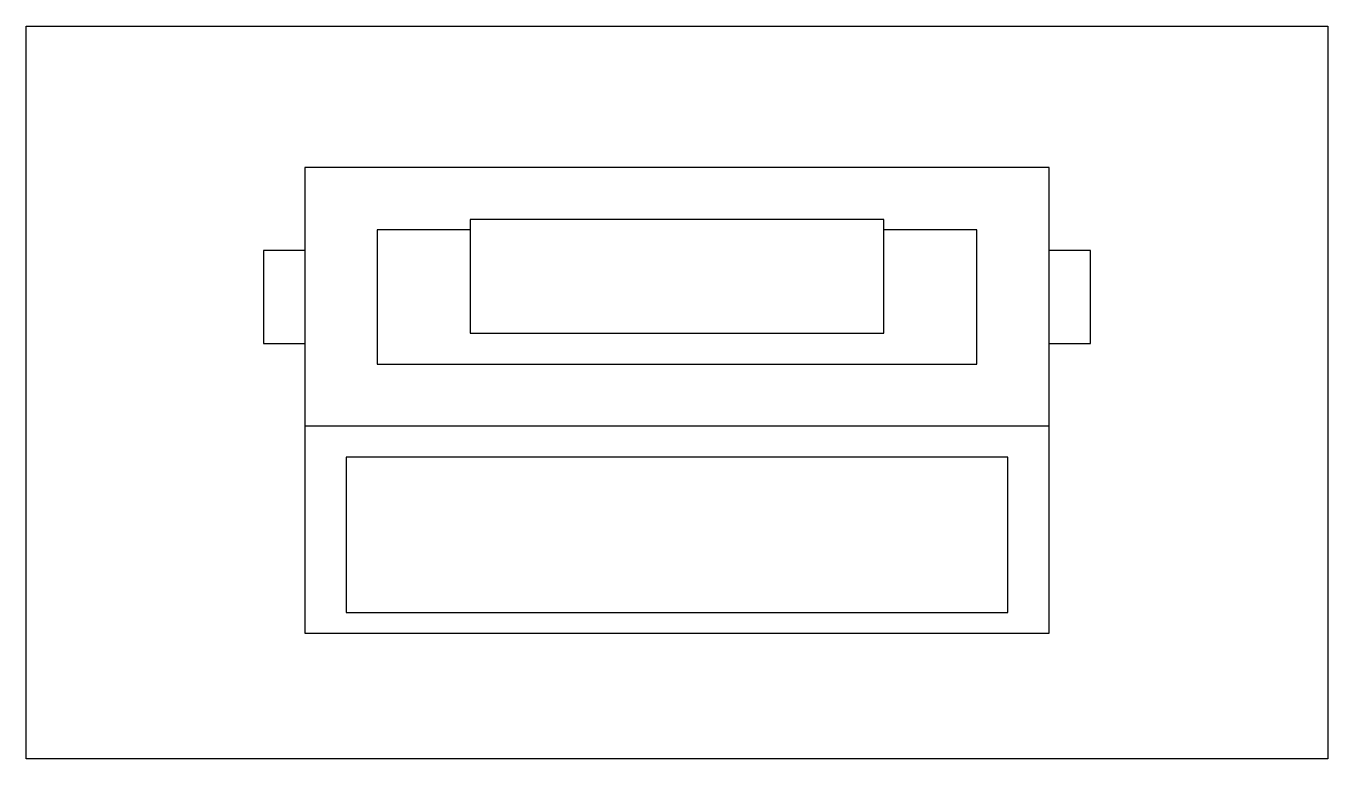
# Model space of a CAD drawing. Extents: x -0.4 to 0.4, y 0 to 0.45.
import ezdxf

# ---------------------------------------------------------------- set-up
doc = ezdxf.new("R2010")
doc.units = 0
doc.header["$LTSCALE"] = 0.5
doc.header["$MEASUREMENT"] = 0
doc.layers.get('0').update_dxf_attribs({"linetype": 'CONTINUOUS'})

# ---------------------------------------------------------------- blocks, each defined once
blk = doc.blocks.new('M-MAQDAT')
blk.add_line((0.2286, 0.127), (-0.2286, 0.127))
for points in [[(-0.2286, 0), (0.2286, 0), (0.2286, 0.28575), (-0.2286, 0.28575)], [(-0.127, 0.18415), (0.127, 0.18415), (0.127, 0.254), (-0.127, 0.254)], [(-0.2032, 0.10795), (-0.2032, 0.0127), (0.2032, 0.0127), (0.2032, 0.10795)]]:
    blk.add_lwpolyline(points, close=True)
for points in [[(-0.127, 0.24765), (-0.18415, 0.24765), (-0.18415, 0.1651), (0.18415, 0.1651), (0.18415, 0.24765), (0.127, 0.24765)], [(-0.2286, 0.23495), (-0.254, 0.23495), (-0.254, 0.1778), (-0.2286, 0.1778)], [(0.2286, 0.1778), (0.254, 0.1778), (0.254, 0.23495), (0.2286, 0.23495)]]:
    blk.add_lwpolyline(points)

msp = doc.modelspace()

# ---------------------------------------------------------------- linework, layer by layer
msp.add_lwpolyline([(-0.4, 0.45), (0.4, 0.45), (0.4, 0), (-0.4, 0)], close=True)

# ---------------------------------------------------------------- block references
msp.add_blockref('M-MAQDAT', (0, 0.07731))

doc.saveas('drawing.dxf')
